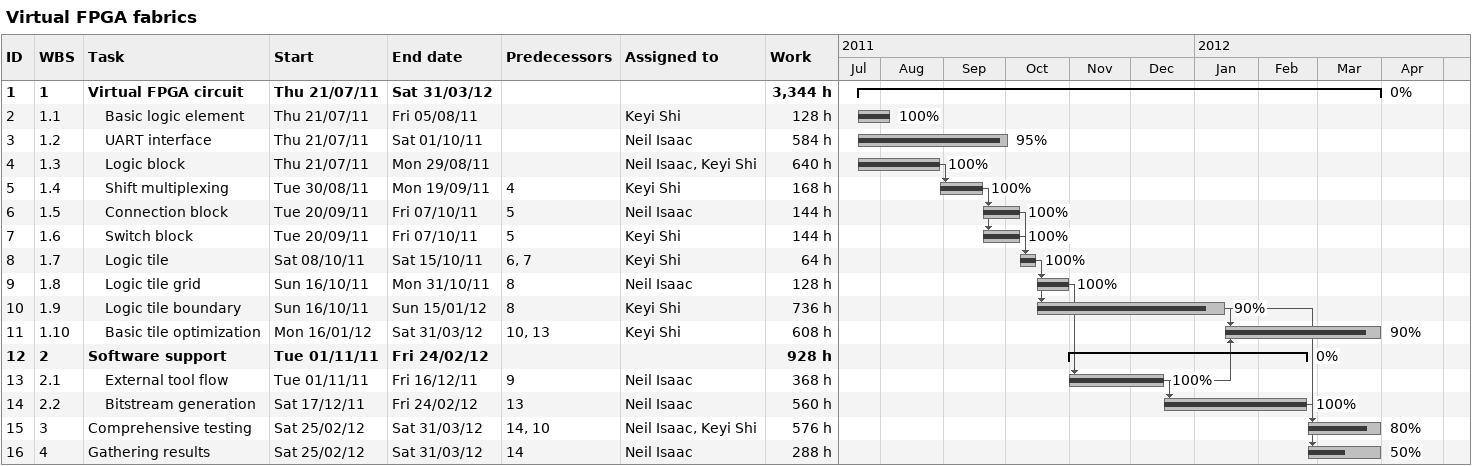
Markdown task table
Virtual FPGA fabrics

| ID | WBS | Task | Start | Finish | Predecessors | Resources | % complete | Work (h) |
|---|---|---|---|---|---|---|---|---|
| 1 | 1 | **Virtual FPGA circuit** | 2011-07-21 | 2012-03-31 |  |  | 0 | 3344 |
| 2 | 1.1 | Basic logic element | 2011-07-21 | 2011-08-05 |  | Keyi Shi | 100 | 128 |
| 3 | 1.2 | UART interface | 2011-07-21 | 2011-10-01 |  | Neil Isaac | 95 | 584 |
| 4 | 1.3 | Logic block | 2011-07-21 | 2011-08-29 |  | Neil Isaac, Keyi Shi | 100 | 640 |
| 5 | 1.4 | Shift multiplexing | 2011-08-30 | 2011-09-19 | 4 | Keyi Shi | 100 | 168 |
| 6 | 1.5 | Connection block | 2011-09-20 | 2011-10-07 | 5 | Neil Isaac | 100 | 144 |
| 7 | 1.6 | Switch block | 2011-09-20 | 2011-10-07 | 5 | Keyi Shi | 100 | 144 |
| 8 | 1.7 | Logic tile | 2011-10-08 | 2011-10-15 | 6, 7 | Keyi Shi | 100 | 64 |
| 9 | 1.8 | Logic tile grid | 2011-10-16 | 2011-10-31 | 8 | Neil Isaac | 100 | 128 |
| 10 | 1.9 | Logic tile boundary | 2011-10-16 | 2012-01-15 | 8 | Keyi Shi | 90 | 736 |
| 11 | 1.10 | Basic tile optimization | 2012-01-16 | 2012-03-31 | 10, 13 | Keyi Shi | 90 | 608 |
| 12 | 2 | **Software support** | 2011-11-01 | 2012-02-24 |  |  | 0 | 928 |
| 13 | 2.1 | External tool flow | 2011-11-01 | 2011-12-16 | 9 | Neil Isaac | 100 | 368 |
| 14 | 2.2 | Bitstream generation | 2011-12-17 | 2012-02-24 | 13 | Neil Isaac | 100 | 560 |
| 15 | 3 | Comprehensive testing | 2012-02-25 | 2012-03-31 | 14, 10 | Neil Isaac, Keyi Shi | 80 | 576 |
| 16 | 4 | Gathering results | 2012-02-25 | 2012-03-31 | 14 | Neil Isaac | 50 | 288 |
